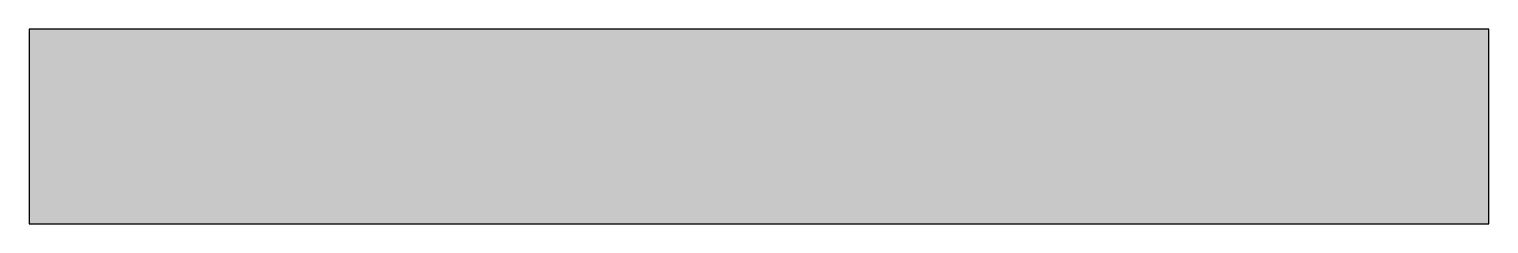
# Model space of a CAD drawing. Extents: x -2.5 to 2.5, y -0.33 to 0.33.
import ezdxf

# ---------------------------------------------------------------- set-up
doc = ezdxf.new("R2010")
doc.units = 0
doc.header["$LTSCALE"] = 0.01
doc.header["$MEASUREMENT"] = 0
doc.layers.get('0').update_dxf_attribs({"lineweight": 20})

msp = doc.modelspace()

# ---------------------------------------------------------------- hatches: boundary and pattern name
at = {"linetype": 'ByBlock', "lineweight": -2}
h = msp.add_hatch(color=0, dxfattribs=at)
h.dxf.hatch_style = 1
h.paths.add_polyline_path([(-2.5, -0.333), (2.5, -0.333), (2.5, 0.333), (-2.5, 0.333)])

# ---------------------------------------------------------------- linework, layer by layer
at = {"color": 0, "linetype": 'ByBlock', "lineweight": -2}
msp.add_lwpolyline([(-2.5, -0.333), (2.5, -0.333), (2.5, 0.333), (-2.5, 0.333)], close=True, dxfattribs=at)

doc.saveas('drawing.dxf')
